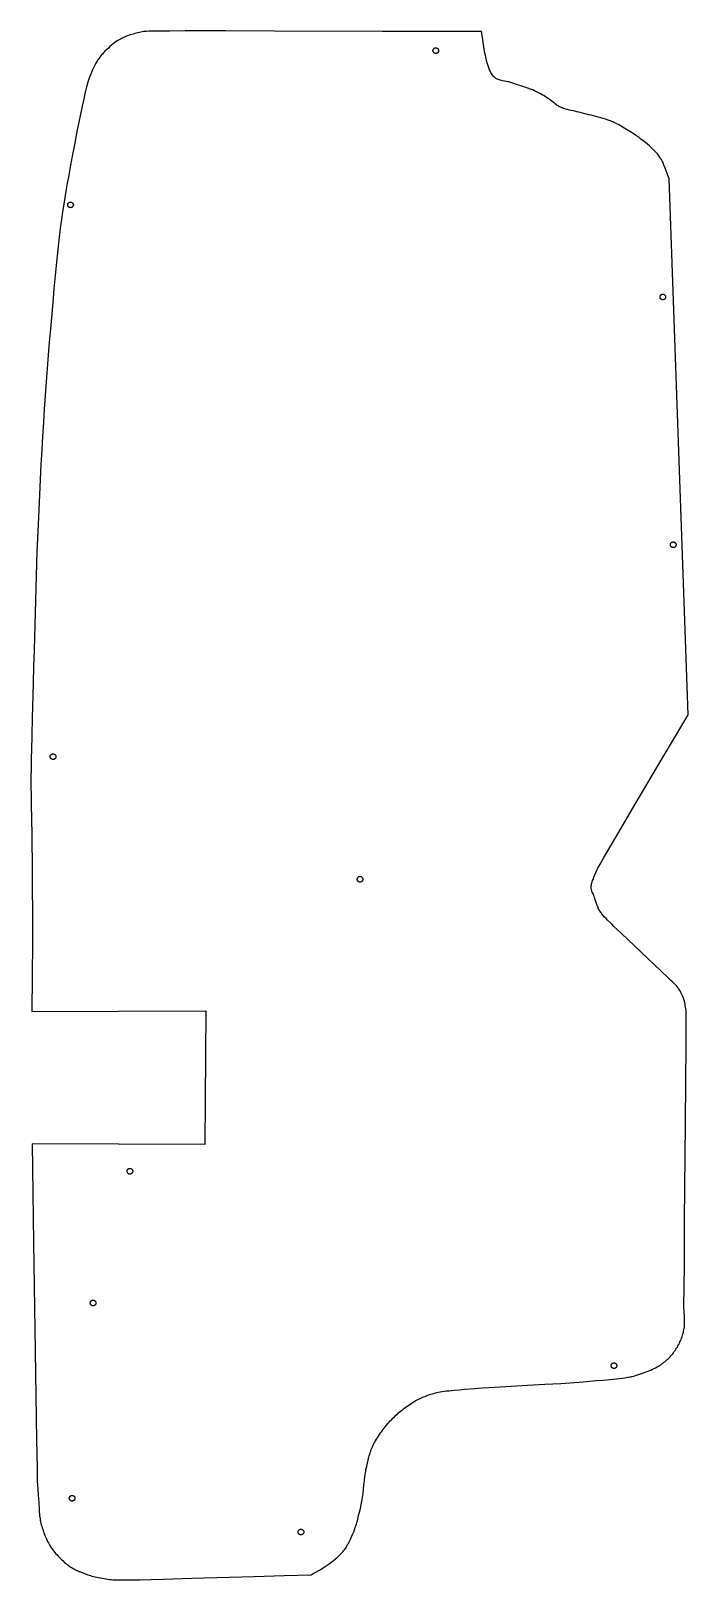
# Model space of a CAD drawing. Extents: x 2891 to 8795, y -6849 to -2770.
# Drawn here: x 5505 to 5970, y -6696 to -5600 of the extents above; entities that cross this region are included whole.
import ezdxf

# ---------------------------------------------------------------- set-up
doc = ezdxf.new("R2010")
doc.units = 0
doc.layers.add('Default_Layer', color=1, linetype='CONTINUOUS')

msp = doc.modelspace()

# ---------------------------------------------------------------- linework, layer by layer
at = {"layer": 'Default_Layer'}
for points in [[(5966.8, -6503), (5967.1, -6474.2), (5967.3, -6441.4), (5967.9, -6373.6), (5968.2, -6343.2), (5968.3, -6318.3), (5968.4, -6308.6), (5968.4, -6301.1), (5968.4, -6296.2), (5968.4, -6294.8), (5968.4, -6294.2), (5968.3, -6293.1), (5968.2, -6292), (5968, -6290.9), (5967.8, -6289.8), (5967.6, -6288.7), (5967.4, -6287.6), (5967.1, -6286.6), (5966.8, -6285.5), (5966.4, -6284.5), (5966, -6283.4), (5965.5, -6282.4), (5965.1, -6281.4), (5964.6, -6280.4), (5964.1, -6279.4), (5963.5, -6278.5), (5963, -6277.7), (5962.7, -6277.3), (5962.4, -6276.9), (5961.8, -6276.1), (5961.1, -6275.4), (5960.4, -6274.7), (5959, -6273.3), (5958.3, -6272.6), (5957.6, -6271.9), (5955.4, -6269.8), (5950.5, -6265.2), (5936.5, -6251.9), (5922.3, -6238.5), (5917.3, -6233.7), (5915.7, -6232.2), (5914.8, -6231.3), (5912.7, -6229.2), (5911.7, -6228.1), (5910.7, -6227.1), (5909.7, -6226), (5909.2, -6225.5), (5908.8, -6224.9), (5908.4, -6224.4), (5907.9, -6223.8), (5907.6, -6223.2), (5907.2, -6222.7), (5906.9, -6222.1), (5906.5, -6221.5), (5906.2, -6220.8), (5906, -6220.1), (5905.7, -6219.5), (5905.4, -6218.8), (5904.9, -6217.4), (5904.5, -6216), (5904.1, -6214.8), (5903.7, -6213.7), (5903.4, -6212.7), (5903.1, -6211.9), (5902.7, -6211), (5902.3, -6210.2), (5901.9, -6209.4), (5901.6, -6208.5), (5901.5, -6208.1), (5901.3, -6207.7), (5901.2, -6207.2), (5901.1, -6206.8), (5901.1, -6206.4), (5901.1, -6205.9), (5901.1, -6205.4), (5901.2, -6204.9), (5901.3, -6204.2), (5901.5, -6203.6), (5901.7, -6202.8), (5901.9, -6202.1), (5902.2, -6201.3), (5902.5, -6200.5), (5903.1, -6198.8), (5903.8, -6197.1), (5904.5, -6195.5), (5905.2, -6194), (5905.4, -6193.4), (5905.9, -6192.5), (5907.6, -6189.6), (5909.9, -6185.5), (5913, -6180.3), (5920.7, -6167.1), (5930, -6151.2), (5950.8, -6116), (5960.8, -6099), (5969.7, -6083.9), (5956.4, -5704.3), (5955.7, -5702.6), (5955, -5700.7), (5953.6, -5697), (5952.9, -5695.2), (5952.2, -5693.5), (5951.8, -5692.8), (5951.5, -5692.1), (5951.2, -5691.4), (5950.9, -5690.8), (5950.5, -5690.3), (5950.2, -5689.8), (5949.5, -5688.8), (5948.7, -5687.8), (5948, -5686.8), (5947.1, -5685.9), (5946.3, -5685), (5945.4, -5684.1), (5944.6, -5683.2), (5943.6, -5682.3), (5942.4, -5681.2), (5941, -5680), (5939.6, -5678.8), (5938, -5677.5), (5936.4, -5676.3), (5934.8, -5675.1), (5933.3, -5674), (5931.6, -5672.9), (5929.6, -5671.6), (5927.4, -5670.2), (5925, -5668.8), (5922.7, -5667.4), (5920.4, -5666.1), (5919.3, -5665.5), (5918.3, -5665), (5917.3, -5664.5), (5916.5, -5664.1), (5915.7, -5663.8), (5914.8, -5663.5), (5914, -5663.2), (5913.1, -5662.9), (5911.4, -5662.3), (5909.6, -5661.8), (5907.9, -5661.3), (5906.2, -5660.9), (5904.5, -5660.4), (5902.8, -5660), (5901.1, -5659.5), (5899.4, -5659.1), (5895.9, -5658.2), (5892.5, -5657.4), (5891, -5657.1), (5889.6, -5656.7), (5888.4, -5656.4), (5887.1, -5656.1), (5885.8, -5655.8), (5884.5, -5655.5), (5883.2, -5655.2), (5882.6, -5655), (5882, -5654.8), (5881.3, -5654.6), (5880.7, -5654.3), (5880.1, -5654.1), (5879.5, -5653.8), (5878.9, -5653.5), (5878.3, -5653.2), (5877.8, -5652.8), (5877.2, -5652.5), (5876.6, -5652.1), (5876, -5651.6), (5874.9, -5650.8), (5873.7, -5649.9), (5872.6, -5649), (5871.4, -5648.1), (5870.8, -5647.7), (5870.2, -5647.4), (5867.8, -5645.8), (5866.5, -5645.1), (5865.2, -5644.3), (5863.8, -5643.6), (5862.5, -5642.9), (5861.1, -5642.2), (5859.8, -5641.6), (5859.1, -5641.3), (5858.2, -5640.9), (5856.3, -5640.3), (5854.3, -5639.5), (5852.1, -5638.8), (5847.7, -5637.4), (5844.2, -5636.3), (5843.5, -5636.1), (5842.8, -5635.9), (5842.1, -5635.8), (5841.3, -5635.6), (5839.8, -5635.3), (5838.3, -5635), (5837.6, -5634.9), (5836.8, -5634.7), (5836.1, -5634.5), (5835.4, -5634.2), (5834.8, -5633.9), (5834.1, -5633.6), (5833.8, -5633.4), (5833.5, -5633.2), (5833.2, -5633), (5832.9, -5632.8), (5832.4, -5632.3), (5831.9, -5631.8), (5831.4, -5631.2), (5831, -5630.6), (5830.6, -5630), (5830.2, -5629.3), (5829.9, -5628.7), (5829.6, -5628), (5829.3, -5627.3), (5829, -5626.6), (5828.5, -5625.1), (5827.5, -5622.3), (5827.3, -5621.5), (5827, -5620.6), (5826.8, -5619.5), (5826.5, -5618.3), (5826.3, -5617), (5826, -5615.6), (5825.5, -5612.6), (5824.5, -5606.2), (5824, -5603.1), (5823.5, -5600.2), (5790.7, -5600.1), (5753.6, -5600.1), (5676.8, -5599.9), (5642.3, -5599.8), (5627.1, -5599.8), (5613.8, -5599.8), (5602.7, -5599.9), (5594, -5599.9), (5590.8, -5600), (5588.2, -5600), (5586.5, -5600.1), (5585.9, -5600.1), (5585.5, -5600.1), (5584.5, -5600.3), (5583.5, -5600.5), (5582.4, -5600.7), (5581.4, -5600.9), (5580.3, -5601.2), (5579.2, -5601.4), (5578.1, -5601.7), (5577.1, -5602), (5576, -5602.3), (5575, -5602.6), (5574.1, -5602.9), (5573.1, -5603.3), (5572.3, -5603.6), (5571.5, -5603.9), (5570.7, -5604.2), (5570, -5604.5), (5569.4, -5604.8), (5568.7, -5605.1), (5568.1, -5605.5), (5567.5, -5605.8), (5566.3, -5606.6), (5565.1, -5607.3), (5563.9, -5608.2), (5562.8, -5609), (5561.7, -5609.9), (5560.6, -5610.9), (5559.5, -5611.9), (5558.3, -5613), (5557.1, -5614.2), (5555.9, -5615.5), (5555.3, -5616.2), (5554.7, -5616.8), (5554.1, -5617.5), (5553.5, -5618.3), (5553, -5619), (5552.5, -5619.7), (5551.9, -5620.4), (5551.5, -5621.2), (5551, -5621.9), (5550.6, -5622.7), (5550.1, -5623.6), (5549.6, -5624.5), (5549.2, -5625.4), (5548.7, -5626.4), (5548.3, -5627.4), (5547.9, -5628.4), (5547, -5630.5), (5546.2, -5632.6), (5545.5, -5634.7), (5544.8, -5636.7), (5544.5, -5637.9), (5544.1, -5639.4), (5543.6, -5641.2), (5543.1, -5643.2), (5542.1, -5647.8), (5540.9, -5653.1), (5539.7, -5658.6), (5538.6, -5664.3), (5537.4, -5669.8), (5536.4, -5674.9), (5535.4, -5680.4), (5534.1, -5687.2), (5532.7, -5694.9), (5531.2, -5703.2), (5530.4, -5707.5), (5529.7, -5711.9), (5528.9, -5716.4), (5528.2, -5720.8), (5527.5, -5725.2), (5526.9, -5729.4), (5526.3, -5733.6), (5525.7, -5737.6), (5525.2, -5741.7), (5524.7, -5745.8), (5524.2, -5750.1), (5523.7, -5754.5), (5523.2, -5759), (5522.7, -5763.6), (5521.8, -5772.9), (5520.9, -5782.4), (5520.1, -5792), (5518.5, -5810.7), (5517.7, -5820), (5516.9, -5829.3), (5516.2, -5838.8), (5515.5, -5848.3), (5514.8, -5857.9), (5514.1, -5867.5), (5513.5, -5877), (5512.9, -5886.6), (5512.3, -5896.4), (5511.8, -5906.7), (5511.2, -5917.4), (5510.7, -5928.1), (5510.2, -5938.8), (5509.7, -5949.2), (5509.3, -5959), (5508.9, -5968.2), (5508.6, -5976.9), (5508.3, -5985.6), (5508.1, -5994.3), (5507.8, -6003), (5507.4, -6020.4), (5507.2, -6029.1), (5506.9, -6037.9), (5506.6, -6049.4), (5506.3, -6061.6), (5505.6, -6086.4), (5505.3, -6098.2), (5505, -6109.2), (5504.9, -6114.2), (5504.8, -6118.9), (5504.8, -6123.2), (5504.7, -6127.1), (5504.7, -6130.7), (5504.7, -6134.3), (5504.8, -6141.6), (5504.9, -6148.8), (5505, -6156.1), (5505.3, -6170.6), (5505.4, -6177.8), (5505.6, -6185.1), (5505.7, -6245.2), (5505.5, -6268.8), (5505.3, -6293.9), (5628.5, -6293.4), (5627.7, -6388), (5505.5, -6387.6), (5506.6, -6457.5), (5507.7, -6534.4), (5508.6, -6597.4), (5509, -6617), (5509.1, -6622.8), (5509.1, -6625.3), (5509.2, -6627.1), (5509.3, -6628.8), (5509.5, -6632.3), (5509.8, -6635.8), (5510.1, -6639.2), (5510.2, -6641.1), (5510.3, -6643.1), (5510.4, -6645.2), (5510.6, -6647.4), (5510.6, -6648.5), (5510.7, -6649.6), (5510.8, -6650.8), (5511, -6651.9), (5511.1, -6653), (5511.3, -6654.1), (5511.5, -6655.2), (5511.8, -6656.2), (5512, -6657.3), (5512.3, -6658.3), (5512.6, -6659.4), (5513, -6660.5), (5513.3, -6661.5), (5513.7, -6662.6), (5514.1, -6663.7), (5514.5, -6664.8), (5515, -6665.9), (5515.4, -6666.9), (5515.9, -6668), (5516.5, -6669.1), (5517, -6670.1), (5517.6, -6671.1), (5518.1, -6672.1), (5518.8, -6673.1), (5519.4, -6674), (5520.1, -6675), (5520.8, -6675.9), (5521.6, -6676.9), (5522.4, -6677.8), (5523.2, -6678.7), (5524, -6679.6), (5524.9, -6680.5), (5525.7, -6681.3), (5526.6, -6682.1), (5527.4, -6682.9), (5528.3, -6683.7), (5529.1, -6684.4), (5529.9, -6685.1), (5530.7, -6685.7), (5531.5, -6686.3), (5532.2, -6686.8), (5533, -6687.3), (5533.8, -6687.8), (5534.6, -6688.3), (5535.4, -6688.7), (5536.3, -6689.2), (5537.1, -6689.6), (5538, -6690), (5538.8, -6690.4), (5539.7, -6690.7), (5541.4, -6691.4), (5543.2, -6692.1), (5545, -6692.7), (5545.9, -6693), (5546.9, -6693.3), (5547.9, -6693.6), (5549, -6693.9), (5550.2, -6694.1), (5551.4, -6694.4), (5552.6, -6694.7), (5553.8, -6694.9), (5555.1, -6695.2), (5556.4, -6695.4), (5557.6, -6695.6), (5558.9, -6695.8), (5560.2, -6696), (5561.5, -6696.1), (5562.7, -6696.3), (5563.9, -6696.4), (5564.8, -6696.4), (5566.1, -6696.4), (5567.8, -6696.4), (5569.9, -6696.4), (5575.2, -6696.3), (5581.9, -6696.2), (5589.7, -6696), (5598.6, -6695.8), (5618.5, -6695.2), (5662.7, -6693.9), (5684, -6693.2), (5703.1, -6692.7), (5704.5, -6691.9), (5705.9, -6691.1), (5708.8, -6689.4), (5710.2, -6688.6), (5711.6, -6687.7), (5713, -6686.8), (5713.7, -6686.4), (5714.3, -6685.9), (5715.7, -6684.9), (5717.2, -6683.8), (5718.8, -6682.6), (5720.3, -6681.4), (5721.1, -6680.7), (5721.9, -6680.1), (5722.6, -6679.4), (5723.4, -6678.7), (5724.1, -6678), (5724.8, -6677.2), (5725.4, -6676.5), (5726, -6675.7), (5726.6, -6675), (5727.2, -6674.1), (5727.7, -6673.3), (5728.3, -6672.4), (5728.8, -6671.4), (5729.4, -6670.5), (5729.9, -6669.5), (5730.4, -6668.5), (5730.9, -6667.4), (5731.3, -6666.4), (5732.2, -6664.3), (5733.1, -6662.2), (5733.9, -6660.1), (5734.2, -6659.1), (5734.6, -6658), (5735, -6656.9), (5735.3, -6655.7), (5735.7, -6654.5), (5736, -6653.3), (5736.6, -6650.8), (5737.2, -6648.3), (5737.8, -6645.7), (5738.3, -6643.2), (5738.8, -6640.7), (5739, -6639.4), (5739.3, -6638), (5739.5, -6636.6), (5739.7, -6635.2), (5740, -6632.2), (5740.3, -6629.1), (5740.7, -6626.1), (5741, -6623.2), (5741.2, -6621.9), (5741.4, -6620.6), (5741.6, -6619.3), (5741.8, -6618.2), (5742.3, -6616), (5742.8, -6613.8), (5743.3, -6611.6), (5743.6, -6610.5), (5743.8, -6609.4), (5744.1, -6608.4), (5744.5, -6607.3), (5744.8, -6606.2), (5745.2, -6605.2), (5745.5, -6604.1), (5745.9, -6603.1), (5746.4, -6602.1), (5746.9, -6601), (5747.4, -6600), (5747.9, -6599), (5748.5, -6597.9), (5749.2, -6596.8), (5749.9, -6595.7), (5750.6, -6594.6), (5751.3, -6593.4), (5752.1, -6592.3), (5752.9, -6591.2), (5753.7, -6590), (5754.6, -6588.9), (5755.5, -6587.8), (5756.3, -6586.8), (5757.2, -6585.7), (5758.1, -6584.7), (5759, -6583.7), (5760, -6582.7), (5760.9, -6581.8), (5761.9, -6580.8), (5763, -6579.8), (5764, -6578.9), (5765.1, -6577.9), (5766.2, -6577), (5767.3, -6576.1), (5768.4, -6575.2), (5769.5, -6574.4), (5770.6, -6573.6), (5771.7, -6572.8), (5772.8, -6572.1), (5773.8, -6571.4), (5774.8, -6570.7), (5775.7, -6570.2), (5776.7, -6569.6), (5777.6, -6569.1), (5778.6, -6568.6), (5779.6, -6568.1), (5780.6, -6567.6), (5781.6, -6567.2), (5782.6, -6566.8), (5783.6, -6566.4), (5784.6, -6566), (5785.6, -6565.6), (5786.7, -6565.2), (5787.7, -6564.9), (5788.8, -6564.6), (5789.8, -6564.3), (5790.9, -6564), (5791.9, -6563.7), (5793, -6563.4), (5794.3, -6563.2), (5795.7, -6563), (5797.2, -6562.7), (5798.8, -6562.5), (5800.5, -6562.4), (5804.1, -6562), (5807.9, -6561.7), (5811.6, -6561.4), (5818.9, -6560.8), (5821.1, -6560.6), (5824.3, -6560.4), (5833, -6559.9), (5856.1, -6558.5), (5868.4, -6557.8), (5879.8, -6557.2), (5889.1, -6556.6), (5892.7, -6556.3), (5895.4, -6556.1), (5904.7, -6555.3), (5909.6, -6554.9), (5914.4, -6554.5), (5916.8, -6554.3), (5919.1, -6554), (5921.2, -6553.8), (5923.3, -6553.5), (5925.2, -6553.2), (5927, -6552.9), (5928.6, -6552.6), (5929.3, -6552.5), (5930, -6552.3), (5931.3, -6552), (5932.6, -6551.6), (5934, -6551.2), (5935.3, -6550.8), (5936.7, -6550.3), (5938.1, -6549.8), (5939.4, -6549.3), (5940.7, -6548.8), (5942, -6548.3), (5943.3, -6547.8), (5944.5, -6547.2), (5945.7, -6546.7), (5946.8, -6546.1), (5947.8, -6545.6), (5948.7, -6545.1), (5949.6, -6544.5), (5950.4, -6544), (5951.2, -6543.5), (5951.9, -6542.9), (5952.7, -6542.3), (5953.5, -6541.7), (5954.2, -6541.1), (5954.9, -6540.4), (5955.6, -6539.8), (5956.3, -6539.1), (5957, -6538.4), (5957.6, -6537.7), (5958.3, -6537), (5958.9, -6536.2), (5959.5, -6535.5), (5960, -6534.7), (5960.6, -6533.9), (5961.1, -6533.1), (5961.6, -6532.3), (5962.2, -6531.5), (5962.6, -6530.6), (5963.1, -6529.7), (5963.6, -6528.8), (5964, -6527.9), (5964.4, -6527), (5964.8, -6526.1), (5965.2, -6525.1), (5965.5, -6524.1), (5965.8, -6523.2), (5966.1, -6522.2), (5966.4, -6521.2), (5966.6, -6520.3), (5966.8, -6519.3), (5967, -6518.3), (5967.1, -6517.3), (5967.2, -6516.3), (5967.3, -6515.3), (5967.3, -6514.3), (5967.3, -6513.3), (5967.3, -6512.3), (5967.2, -6511.2), (5967.1, -6509.2), (5967, -6507.1), (5966.9, -6505.1), (5966.8, -6504.1), (5966.8, -6503)], [(5789.2, -5613.7), (5789.2, -5613.5), (5789.3, -5613.3), (5789.3, -5613.1), (5789.4, -5613), (5789.5, -5612.8), (5789.6, -5612.6), (5789.7, -5612.5), (5789.8, -5612.3), (5789.9, -5612.2), (5790.1, -5612.1), (5790.3, -5612), (5790.4, -5611.9), (5790.6, -5611.8), (5790.8, -5611.8), (5791, -5611.8), (5791.2, -5611.7), (5791.4, -5611.8), (5791.6, -5611.8), (5791.8, -5611.8), (5792, -5611.9), (5792.2, -5612), (5792.3, -5612.1), (5792.5, -5612.2), (5792.6, -5612.3), (5792.8, -5612.5), (5792.9, -5612.6), (5793, -5612.8), (5793.1, -5613), (5793.1, -5613.1), (5793.2, -5613.3), (5793.2, -5613.5), (5793.2, -5613.7), (5793.2, -5613.9), (5793.2, -5614.1), (5793.1, -5614.3), (5793.1, -5614.5), (5793, -5614.7), (5792.9, -5614.9), (5792.8, -5615), (5792.6, -5615.2), (5792.5, -5615.3), (5792.3, -5615.4), (5792.2, -5615.5), (5792, -5615.6), (5791.8, -5615.7), (5791.6, -5615.7), (5791.4, -5615.7), (5791.2, -5615.7), (5791, -5615.7), (5790.8, -5615.7), (5790.6, -5615.7), (5790.4, -5615.6), (5790.3, -5615.5), (5790.1, -5615.4), (5789.9, -5615.3), (5789.8, -5615.2), (5789.7, -5615), (5789.6, -5614.9), (5789.5, -5614.7), (5789.4, -5614.5), (5789.3, -5614.3), (5789.3, -5614.1), (5789.2, -5613.9), (5789.2, -5613.7)], [(5530.7, -5723), (5530.7, -5722.7), (5530.7, -5722.6), (5530.8, -5722.4), (5530.8, -5722.2), (5530.9, -5722), (5531, -5721.8), (5531.1, -5721.7), (5531.3, -5721.5), (5531.4, -5721.4), (5531.6, -5721.3), (5531.7, -5721.2), (5531.9, -5721.1), (5532.1, -5721), (5532.3, -5721), (5532.5, -5721), (5532.7, -5721), (5532.9, -5721), (5533.1, -5721), (5533.3, -5721), (5533.5, -5721.1), (5533.6, -5721.2), (5533.8, -5721.3), (5533.9, -5721.4), (5534.1, -5721.5), (5534.2, -5721.7), (5534.3, -5721.8), (5534.4, -5722), (5534.5, -5722.2), (5534.6, -5722.4), (5534.6, -5722.6), (5534.7, -5722.7), (5534.7, -5723), (5534.7, -5723.2), (5534.6, -5723.4), (5534.6, -5723.5), (5534.5, -5723.7), (5534.4, -5723.9), (5534.3, -5724.1), (5534.2, -5724.2), (5534.1, -5724.4), (5533.9, -5724.5), (5533.8, -5724.6), (5533.6, -5724.7), (5533.5, -5724.8), (5533.3, -5724.9), (5533.1, -5724.9), (5532.9, -5724.9), (5532.7, -5725), (5532.5, -5724.9), (5532.3, -5724.9), (5532.1, -5724.9), (5531.9, -5724.8), (5531.7, -5724.7), (5531.6, -5724.6), (5531.4, -5724.5), (5531.3, -5724.4), (5531.1, -5724.2), (5531, -5724.1), (5530.9, -5723.9), (5530.8, -5723.7), (5530.8, -5723.5), (5530.7, -5723.4), (5530.7, -5723.2), (5530.7, -5723)], [(5949.8, -5788.1), (5949.9, -5787.9), (5949.9, -5787.7), (5949.9, -5787.5), (5950, -5787.3), (5950.1, -5787.2), (5950.2, -5787), (5950.3, -5786.9), (5950.4, -5786.7), (5950.6, -5786.6), (5950.7, -5786.5), (5950.9, -5786.4), (5951.1, -5786.3), (5951.2, -5786.2), (5951.4, -5786.2), (5951.6, -5786.1), (5951.8, -5786.1), (5952, -5786.1), (5952.2, -5786.2), (5952.4, -5786.2), (5952.6, -5786.3), (5952.8, -5786.4), (5953, -5786.5), (5953.1, -5786.6), (5953.3, -5786.7), (5953.4, -5786.9), (5953.5, -5787), (5953.6, -5787.2), (5953.7, -5787.3), (5953.8, -5787.5), (5953.8, -5787.7), (5953.8, -5787.9), (5953.8, -5788.1), (5953.8, -5788.3), (5953.8, -5788.5), (5953.8, -5788.7), (5953.7, -5788.9), (5953.6, -5789.1), (5953.5, -5789.2), (5953.4, -5789.4), (5953.3, -5789.5), (5953.1, -5789.7), (5953, -5789.8), (5952.8, -5789.9), (5952.6, -5790), (5952.4, -5790), (5952.2, -5790.1), (5952, -5790.1), (5951.8, -5790.1), (5951.6, -5790.1), (5951.4, -5790.1), (5951.2, -5790), (5951.1, -5790), (5950.9, -5789.9), (5950.7, -5789.8), (5950.6, -5789.7), (5950.4, -5789.5), (5950.3, -5789.4), (5950.2, -5789.2), (5950.1, -5789.1), (5950, -5788.9), (5949.9, -5788.7), (5949.9, -5788.5), (5949.9, -5788.3), (5949.8, -5788.1)], [(5957.2, -5963.5), (5957.2, -5963.3), (5957.3, -5963.1), (5957.3, -5962.9), (5957.4, -5962.7), (5957.5, -5962.6), (5957.6, -5962.4), (5957.7, -5962.2), (5957.8, -5962.1), (5957.9, -5962), (5958.1, -5961.9), (5958.3, -5961.8), (5958.4, -5961.7), (5958.6, -5961.6), (5958.8, -5961.5), (5959, -5961.5), (5959.2, -5961.5), (5959.4, -5961.5), (5959.6, -5961.5), (5959.8, -5961.6), (5960, -5961.7), (5960.2, -5961.8), (5960.3, -5961.9), (5960.5, -5962), (5960.6, -5962.1), (5960.8, -5962.2), (5960.9, -5962.4), (5961, -5962.6), (5961.1, -5962.7), (5961.1, -5962.9), (5961.2, -5963.1), (5961.2, -5963.3), (5961.2, -5963.5), (5961.2, -5963.7), (5961.2, -5963.9), (5961.1, -5964.1), (5961.1, -5964.3), (5961, -5964.5), (5960.9, -5964.6), (5960.8, -5964.8), (5960.6, -5964.9), (5960.5, -5965.1), (5960.3, -5965.2), (5960.2, -5965.3), (5960, -5965.4), (5959.8, -5965.4), (5959.6, -5965.5), (5959.4, -5965.5), (5959.2, -5965.5), (5959, -5965.5), (5958.8, -5965.5), (5958.6, -5965.4), (5958.4, -5965.4), (5958.3, -5965.3), (5958.1, -5965.2), (5957.9, -5965.1), (5957.8, -5964.9), (5957.7, -5964.8), (5957.6, -5964.6), (5957.5, -5964.5), (5957.4, -5964.3), (5957.3, -5964.1), (5957.3, -5963.9), (5957.2, -5963.7), (5957.2, -5963.5)], [(5518.4, -6113.6), (5518.4, -6113.4), (5518.4, -6113.2), (5518.4, -6113), (5518.5, -6112.8), (5518.6, -6112.6), (5518.7, -6112.5), (5518.8, -6112.3), (5518.9, -6112.2), (5519.1, -6112), (5519.2, -6111.9), (5519.4, -6111.8), (5519.6, -6111.7), (5519.8, -6111.7), (5520, -6111.6), (5520.2, -6111.6), (5520.4, -6111.6), (5520.6, -6111.6), (5520.8, -6111.6), (5521, -6111.7), (5521.1, -6111.7), (5521.3, -6111.8), (5521.5, -6111.9), (5521.6, -6112), (5521.8, -6112.2), (5521.9, -6112.3), (5522, -6112.5), (5522.1, -6112.6), (5522.2, -6112.8), (5522.3, -6113), (5522.3, -6113.2), (5522.3, -6113.4), (5522.4, -6113.6), (5522.3, -6113.8), (5522.3, -6114), (5522.3, -6114.2), (5522.2, -6114.4), (5522.1, -6114.5), (5522, -6114.7), (5521.9, -6114.9), (5521.8, -6115), (5521.6, -6115.1), (5521.5, -6115.2), (5521.3, -6115.3), (5521.1, -6115.4), (5521, -6115.5), (5520.8, -6115.5), (5520.6, -6115.6), (5520.4, -6115.6), (5520.2, -6115.6), (5520, -6115.5), (5519.8, -6115.5), (5519.6, -6115.4), (5519.4, -6115.3), (5519.2, -6115.2), (5519.1, -6115.1), (5518.9, -6115), (5518.8, -6114.9), (5518.7, -6114.7), (5518.6, -6114.5), (5518.5, -6114.4), (5518.4, -6114.2), (5518.4, -6114), (5518.4, -6113.8), (5518.4, -6113.6)], [(5735.6, -6200.4), (5735.6, -6200.2), (5735.6, -6200), (5735.7, -6199.8), (5735.8, -6199.6), (5735.8, -6199.4), (5735.9, -6199.3), (5736.1, -6199.1), (5736.2, -6199), (5736.3, -6198.8), (5736.5, -6198.7), (5736.6, -6198.6), (5736.8, -6198.5), (5737, -6198.5), (5737.2, -6198.4), (5737.4, -6198.4), (5737.6, -6198.4), (5737.8, -6198.4), (5738, -6198.4), (5738.2, -6198.5), (5738.4, -6198.5), (5738.6, -6198.6), (5738.7, -6198.7), (5738.9, -6198.8), (5739, -6199), (5739.1, -6199.1), (5739.3, -6199.3), (5739.4, -6199.4), (5739.4, -6199.6), (5739.5, -6199.8), (5739.6, -6200), (5739.6, -6200.2), (5739.6, -6200.4), (5739.6, -6200.6), (5739.6, -6200.8), (5739.5, -6201), (5739.4, -6201.2), (5739.4, -6201.3), (5739.3, -6201.5), (5739.1, -6201.7), (5739, -6201.8), (5738.9, -6201.9), (5738.7, -6202), (5738.6, -6202.1), (5738.4, -6202.2), (5738.2, -6202.3), (5738, -6202.3), (5737.8, -6202.4), (5737.6, -6202.4), (5737.4, -6202.4), (5737.2, -6202.3), (5737, -6202.3), (5736.8, -6202.2), (5736.6, -6202.1), (5736.5, -6202), (5736.3, -6201.9), (5736.2, -6201.8), (5736.1, -6201.7), (5735.9, -6201.5), (5735.8, -6201.3), (5735.8, -6201.2), (5735.7, -6201), (5735.6, -6200.8), (5735.6, -6200.6), (5735.6, -6200.4)], [(5572.7, -6407.1), (5572.7, -6406.9), (5572.8, -6406.7), (5572.8, -6406.5), (5572.9, -6406.3), (5573, -6406.1), (5573.1, -6405.9), (5573.2, -6405.8), (5573.3, -6405.6), (5573.5, -6405.5), (5573.6, -6405.4), (5573.8, -6405.3), (5573.9, -6405.2), (5574.1, -6405.1), (5574.3, -6405.1), (5574.5, -6405.1), (5574.7, -6405.1), (5574.9, -6405.1), (5575.1, -6405.1), (5575.3, -6405.1), (5575.5, -6405.2), (5575.7, -6405.3), (5575.8, -6405.4), (5576, -6405.5), (5576.1, -6405.6), (5576.3, -6405.8), (5576.4, -6405.9), (5576.5, -6406.1), (5576.6, -6406.3), (5576.6, -6406.5), (5576.7, -6406.7), (5576.7, -6406.9), (5576.7, -6407.1), (5576.7, -6407.3), (5576.7, -6407.5), (5576.6, -6407.7), (5576.6, -6407.8), (5576.5, -6408), (5576.4, -6408.2), (5576.3, -6408.3), (5576.1, -6408.5), (5576, -6408.6), (5575.8, -6408.7), (5575.7, -6408.8), (5575.5, -6408.9), (5575.3, -6409), (5575.1, -6409), (5574.9, -6409), (5574.7, -6409.1), (5574.5, -6409), (5574.3, -6409), (5574.1, -6409), (5573.9, -6408.9), (5573.8, -6408.8), (5573.6, -6408.7), (5573.5, -6408.6), (5573.3, -6408.5), (5573.2, -6408.3), (5573.1, -6408.2), (5573, -6408), (5572.9, -6407.8), (5572.8, -6407.7), (5572.8, -6407.5), (5572.7, -6407.3), (5572.7, -6407.1)], [(5546.7, -6500.3), (5546.7, -6500.1), (5546.7, -6499.9), (5546.8, -6499.7), (5546.8, -6499.5), (5546.9, -6499.4), (5547, -6499.2), (5547.1, -6499), (5547.3, -6498.9), (5547.4, -6498.8), (5547.6, -6498.7), (5547.7, -6498.6), (5547.9, -6498.5), (5548.1, -6498.4), (5548.3, -6498.4), (5548.5, -6498.3), (5548.7, -6498.3), (5548.9, -6498.3), (5549.1, -6498.4), (5549.3, -6498.4), (5549.5, -6498.5), (5549.6, -6498.6), (5549.8, -6498.7), (5550, -6498.8), (5550.1, -6498.9), (5550.2, -6499), (5550.3, -6499.2), (5550.4, -6499.4), (5550.5, -6499.5), (5550.6, -6499.7), (5550.6, -6499.9), (5550.7, -6500.1), (5550.7, -6500.3), (5550.7, -6500.5), (5550.6, -6500.7), (5550.6, -6500.9), (5550.5, -6501.1), (5550.4, -6501.3), (5550.3, -6501.4), (5550.2, -6501.6), (5550.1, -6501.7), (5550, -6501.9), (5549.8, -6502), (5549.6, -6502.1), (5549.5, -6502.2), (5549.3, -6502.2), (5549.1, -6502.3), (5548.9, -6502.3), (5548.7, -6502.3), (5548.5, -6502.3), (5548.3, -6502.3), (5548.1, -6502.2), (5547.9, -6502.2), (5547.7, -6502.1), (5547.6, -6502), (5547.4, -6501.9), (5547.3, -6501.7), (5547.1, -6501.6), (5547, -6501.4), (5546.9, -6501.3), (5546.8, -6501.1), (5546.8, -6500.9), (5546.7, -6500.7), (5546.7, -6500.5), (5546.7, -6500.3)], [(5915.3, -6544.7), (5915.3, -6544.5), (5915.3, -6544.3), (5915.4, -6544.1), (5915.5, -6543.9), (5915.5, -6543.7), (5915.6, -6543.6), (5915.8, -6543.4), (5915.9, -6543.3), (5916, -6543.1), (5916.2, -6543), (5916.4, -6542.9), (5916.5, -6542.8), (5916.7, -6542.8), (5916.9, -6542.7), (5917.1, -6542.7), (5917.3, -6542.7), (5917.5, -6542.7), (5917.7, -6542.7), (5917.9, -6542.8), (5918.1, -6542.8), (5918.3, -6542.9), (5918.4, -6543), (5918.6, -6543.1), (5918.7, -6543.3), (5918.8, -6543.4), (5919, -6543.6), (5919.1, -6543.7), (5919.1, -6543.9), (5919.2, -6544.1), (5919.3, -6544.3), (5919.3, -6544.5), (5919.3, -6544.7), (5919.3, -6544.9), (5919.3, -6545.1), (5919.2, -6545.3), (5919.1, -6545.5), (5919.1, -6545.6), (5919, -6545.8), (5918.8, -6545.9), (5918.7, -6546.1), (5918.6, -6546.2), (5918.4, -6546.3), (5918.3, -6546.4), (5918.1, -6546.5), (5917.9, -6546.6), (5917.7, -6546.6), (5917.5, -6546.7), (5917.3, -6546.7), (5917.1, -6546.7), (5916.9, -6546.6), (5916.7, -6546.6), (5916.5, -6546.5), (5916.4, -6546.4), (5916.2, -6546.3), (5916, -6546.2), (5915.9, -6546.1), (5915.8, -6545.9), (5915.6, -6545.8), (5915.5, -6545.6), (5915.5, -6545.5), (5915.4, -6545.3), (5915.3, -6545.1), (5915.3, -6544.9), (5915.3, -6544.7)], [(5531.8, -6638.5), (5531.8, -6638.3), (5531.9, -6638.1), (5531.9, -6637.9), (5532, -6637.8), (5532.1, -6637.6), (5532.2, -6637.4), (5532.3, -6637.3), (5532.4, -6637.1), (5532.6, -6637), (5532.7, -6636.9), (5532.9, -6636.8), (5533, -6636.7), (5533.2, -6636.6), (5533.4, -6636.6), (5533.6, -6636.5), (5533.8, -6636.5), (5534, -6636.5), (5534.2, -6636.6), (5534.4, -6636.6), (5534.6, -6636.7), (5534.8, -6636.8), (5534.9, -6636.9), (5535.1, -6637), (5535.2, -6637.1), (5535.4, -6637.3), (5535.5, -6637.4), (5535.6, -6637.6), (5535.7, -6637.8), (5535.7, -6637.9), (5535.8, -6638.1), (5535.8, -6638.3), (5535.8, -6638.5), (5535.8, -6638.7), (5535.8, -6638.9), (5535.7, -6639.1), (5535.7, -6639.3), (5535.6, -6639.5), (5535.5, -6639.7), (5535.4, -6639.8), (5535.2, -6639.9), (5535.1, -6640.1), (5534.9, -6640.2), (5534.8, -6640.3), (5534.6, -6640.4), (5534.4, -6640.4), (5534.2, -6640.5), (5534, -6640.5), (5533.8, -6640.5), (5533.6, -6640.5), (5533.4, -6640.5), (5533.2, -6640.4), (5533, -6640.4), (5532.9, -6640.3), (5532.7, -6640.2), (5532.6, -6640.1), (5532.4, -6639.9), (5532.3, -6639.8), (5532.2, -6639.7), (5532.1, -6639.5), (5532, -6639.3), (5531.9, -6639.1), (5531.9, -6638.9), (5531.8, -6638.7), (5531.8, -6638.5)], [(5693.7, -6662.5), (5693.8, -6662.3), (5693.8, -6662.1), (5693.8, -6661.9), (5693.9, -6661.7), (5694, -6661.5), (5694.1, -6661.4), (5694.2, -6661.2), (5694.3, -6661.1), (5694.5, -6660.9), (5694.6, -6660.8), (5694.8, -6660.7), (5695, -6660.6), (5695.2, -6660.6), (5695.3, -6660.5), (5695.5, -6660.5), (5695.7, -6660.5), (5696, -6660.5), (5696.2, -6660.5), (5696.3, -6660.6), (5696.5, -6660.6), (5696.7, -6660.7), (5696.9, -6660.8), (5697, -6660.9), (5697.2, -6661.1), (5697.3, -6661.2), (5697.4, -6661.4), (5697.5, -6661.5), (5697.6, -6661.7), (5697.7, -6661.9), (5697.7, -6662.1), (5697.7, -6662.3), (5697.7, -6662.5), (5697.7, -6662.7), (5697.7, -6662.9), (5697.7, -6663.1), (5697.6, -6663.3), (5697.5, -6663.4), (5697.4, -6663.6), (5697.3, -6663.8), (5697.2, -6663.9), (5697, -6664), (5696.9, -6664.1), (5696.7, -6664.2), (5696.5, -6664.3), (5696.3, -6664.4), (5696.2, -6664.5), (5696, -6664.5), (5695.7, -6664.5), (5695.5, -6664.5), (5695.3, -6664.5), (5695.2, -6664.4), (5695, -6664.3), (5694.8, -6664.2), (5694.6, -6664.1), (5694.5, -6664), (5694.3, -6663.9), (5694.2, -6663.8), (5694.1, -6663.6), (5694, -6663.4), (5693.9, -6663.3), (5693.8, -6663.1), (5693.8, -6662.9), (5693.8, -6662.7), (5693.7, -6662.5)]]:
    msp.add_lwpolyline(points, close=True, dxfattribs=at)

doc.saveas('drawing.dxf')
